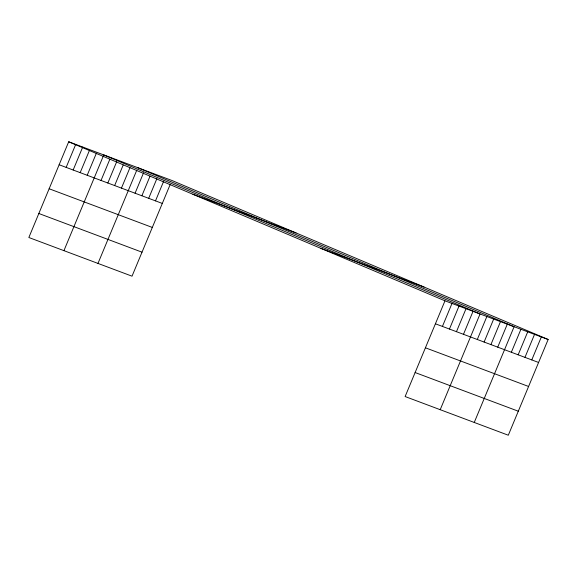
<?xml version="1.0" encoding="UTF-8"?>
<svg xmlns="http://www.w3.org/2000/svg" width="577" height="577" viewBox="0 0 577 577"><rect width="100%" height="100%" fill="white"/><g stroke="black" fill="none" stroke-linecap="round" stroke-linejoin="round"><path stroke-width="0.87" d="M548.15 339.492L444.975 300.819L405.126 396.543L508.301 435.224L548.15 339.492L171.874 180.457L68.699 141.776L28.85 237.508L132.025 276.181L170.165 184.553M66.153 167.388L75.717 144.409M73.164 170.013L82.727 147.041M80.181 172.646L89.406 150.489M87.199 175.271L96.417 153.121M63.932 250.656L103.781 154.924L480.057 313.967L440.208 409.699M101.025 180.457L109.904 159.122M107.834 183.01L116.713 161.675M114.643 185.563L123.182 165.051M121.451 188.116L129.991 167.597M97.975 263.422L136.799 170.15M135.068 193.223L143.608 172.703M141.877 195.769L150.078 176.079M148.686 198.322L156.886 178.632M155.501 200.875L163.695 181.185M442.429 326.423L451.993 303.444M449.447 329.056L459.011 306.077M456.457 331.681L466.021 308.709M463.475 334.314L473.039 311.335M477.302 339.492L486.865 316.521M484.11 342.046L493.674 319.074M490.919 344.599L500.483 321.627M497.727 347.152L507.291 324.173M474.251 422.458L514.1 326.726L137.824 167.691M511.345 352.258L520.916 329.279M518.16 354.812L527.724 331.833M524.969 357.365L534.533 334.386M531.778 359.918L541.341 336.939M192.869 194.261L296.044 232.935M320.805 248.334L423.98 287.007M59.135 164.755L162.31 203.429M435.411 323.791L538.586 362.471M49.139 188.766L152.314 227.439M425.415 347.801L528.59 386.475M38.847 213.497L142.014 252.178M415.123 372.54L518.297 411.213M68.699 141.776L444.975 300.819"/></g></svg>
